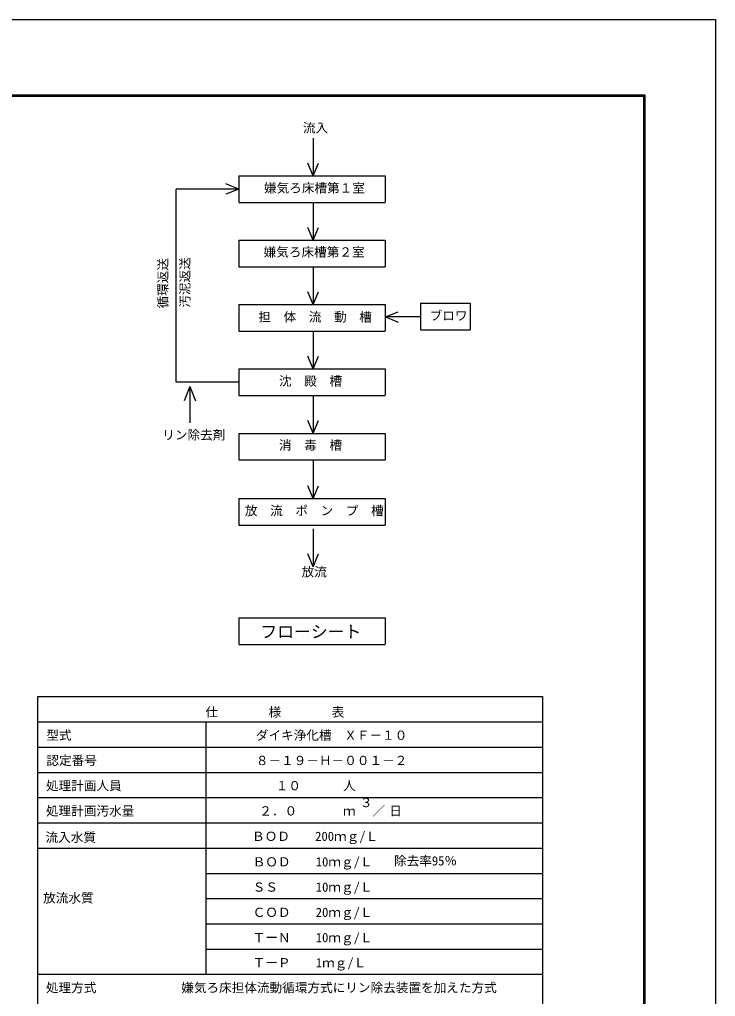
# Model space of a CAD drawing. Units: millimetres, scale not verified. Extents: x -22013 to 8910, y -6308 to 6308.
# Drawn here: x 3948 to 8910, y -659 to 6308 of the extents above; entities that cross this region are included whole.
import ezdxf
from ezdxf.enums import TextEntityAlignment as Align

# ---------------------------------------------------------------- set-up
doc = ezdxf.new("R2010")
doc.units = ezdxf.units.MM
doc.header["$LTSCALE"] = 30
for name, color, linetype, lineweight in [('0-9_水管', 3, 'Continuous', 25), ('1-3_2-0_KUTAI', 4, 'Continuous', 25), ('1-9_図面枠', 7, 'Continuous', 25), ('1-A_Axis_waku', 7, 'Continuous', 25)]:
    doc.layers.add(name, color=color, linetype=linetype, lineweight=lineweight)
doc.styles.add('ＭＳ ゴシック', font='')
doc.styles.get('ＭＳ ゴシック').set_extended_font_data('MS Gothic')

msp = doc.modelspace()

# ---------------------------------------------------------------- linework, layer by layer
at = {"layer": '0-9_水管', "color": 7}
for p, q in [((6041.55, 5462.67), (6041.55, 5192.68)), ((6041.55, 5192.68), (6004.45, 5284.29)), ((6041.55, 5192.68), (6078.64, 5284.29)), ((5511.26, 5192.68), (5511.26, 5004.48)), ((5511.26, 5192.68), (6553.66, 5192.68)), ((6553.66, 5192.68), (6553.66, 5004.83)), ((5511.26, 5098.58), (5064.41, 5098.58)), ((5511.26, 5098.58), (5419.64, 5135.67)), ((5511.26, 5098.58), (5419.64, 5061.49)), ((5511.26, 5003.68), (6553.66, 5003.68)), ((6041.55, 5003.68), (6041.55, 4733.68)), ((6041.55, 4733.68), (6004.46, 4825.29)), ((6041.55, 4733.68), (6078.64, 4825.29)), ((5511.26, 4733.68), (5511.26, 4544.69)), ((5511.26, 4544.69), (6553.66, 4544.69)), ((6041.55, 4544.69), (6041.55, 4274.69)), ((6041.55, 4274.69), (6004.46, 4366.3)), ((6041.55, 4274.69), (6078.64, 4366.3)), ((5511.26, 4274.69), (5511.26, 4086.5)), ((5511.26, 4274.69), (6553.66, 4274.69)), ((6553.66, 4274.69), (6553.66, 4086.84)), ((6807.69, 4284.2), (6807.69, 4096.01)), ((6556.79, 4186.82), (6648.4, 4223.91)), ((6556.79, 4186.82), (6648.4, 4149.73)), ((6807.69, 4186.82), (6556.79, 4186.82)), ((5511.26, 4085.69), (6553.66, 4085.69)), ((6041.55, 4085.69), (6041.55, 3815.7)), ((6807.69, 4095.21), (7160.71, 4095.21)), ((6041.55, 3815.7), (6004.45, 3907.31)), ((6041.55, 3815.7), (6078.64, 3907.31)), ((5511.26, 3815.7), (5511.26, 3627.51)), ((5511.26, 3815.7), (6553.66, 3815.7)), ((6553.66, 3815.7), (6553.66, 3627.85)), ((5161.6, 3691.07), (5120.39, 3589.28)), ((5161.6, 3691.07), (5161.6, 3432.66)), ((5161.6, 3691.07), (5202.82, 3589.28)), ((5511.26, 3626.7), (6553.66, 3626.7)), ((6041.55, 3627.51), (6041.55, 3357.51)), ((6041.55, 3357.51), (6004.45, 3449.12)), ((6041.55, 3357.51), (6078.64, 3449.12)), ((5511.26, 3356.71), (5511.26, 3168.52)), ((5511.26, 3356.71), (6553.66, 3356.71)), ((6553.66, 3356.71), (6553.66, 3168.86)), ((5511.26, 3167.71), (6553.66, 3167.71)), ((6041.55, 3161.75), (6041.55, 2891.76)), ((6041.55, 2891.76), (6004.45, 2983.37)), ((6041.55, 2891.76), (6078.64, 2983.37)), ((5511.26, 2890.96), (5511.26, 2702.76)), ((5511.26, 2890.96), (6553.66, 2890.96)), ((6553.66, 2890.96), (6553.66, 2703.11)), ((5511.26, 2701.96), (6553.66, 2701.96)), ((6041.55, 2675.51), (6041.55, 2405.52)), ((6041.55, 2405.52), (6004.45, 2497.13)), ((6041.55, 2405.52), (6078.64, 2497.13)), ((5511.26, 2041.07), (5511.26, 1852.88)), ((5511.26, 2041.07), (6553.66, 2041.07)), ((6553.66, 2041.07), (6553.66, 1853.22)), ((5511.26, 1852.07), (6553.66, 1852.07))]:
    msp.add_line(p, q, dxfattribs=at)
for points in [[(5511.26, 3721.6), (5064.41, 3721.6), (5064.41, 5098.58)], [(5511.26, 4733.68), (6553.66, 4733.68), (6553.66, 4544.69)], [(6807.69, 4284.2), (7160.71, 4284.2), (7160.71, 4095.21)]]:
    msp.add_lwpolyline(points, dxfattribs=at)
at = {"layer": '1-3_2-0_KUTAI', "color": 3}
for p, q in [((4076.96, 1479), (7676.96, 1479)), ((4076.96, -2661.01), (4076.96, 1479)), ((7676.96, 1479), (7676.96, -2661.01)), ((4076.96, 1299), (7676.96, 1299)), ((5276.96, 1299), (5276.96, -501)), ((4076.96, 1119), (7676.96, 1119)), ((4076.96, 939), (7676.96, 939)), ((4076.96, 759.01), (7676.96, 759.01)), ((4076.96, 579), (7676.96, 579)), ((4076.95, 399), (7676.96, 399)), ((5276.96, 219), (7676.96, 219)), ((5276.96, 39), (7676.96, 39)), ((5276.96, -141), (7676.96, -141)), ((5276.96, -321), (7676.96, -321)), ((4076.95, -501), (7676.96, -501))]:
    msp.add_line(p, q, dxfattribs=at)
at = {"layer": '1-9_図面枠'}
msp.add_lwpolyline([(-8910, -6307.5), (-8910, 6307.5), (8910, 6307.5), (8910, -6307.5)], close=True, dxfattribs=at)
at = {"layer": '1-A_Axis_waku'}
for p, q in [((-7778.4, 5769.9), (8408.4, 5769.9)), ((-7777.8, 5769.3), (8407.8, 5769.3)), ((-7777.2, 5768.7), (8407.2, 5768.7)), ((-7776.6, 5768.1), (8406.6, 5768.1)), ((-7776, 5767.5), (8406, 5767.5)), ((-7775.4, 5766.9), (8405.4, 5766.9)), ((-7774.8, 5766.3), (8404.8, 5766.3)), ((-7774.2, 5765.7), (8404.2, 5765.7)), ((-7773.6, 5765.1), (8403.6, 5765.1)), ((-7773, 5764.5), (8403, 5764.5)), ((-7772.4, 5763.9), (8402.4, 5763.9)), ((-7771.8, 5763.3), (8401.8, 5763.3)), ((-7771.2, 5762.7), (8401.2, 5762.7)), ((-7770.6, 5762.1), (8400.6, 5762.1)), ((-7770, 5761.5), (8400, 5761.5)), ((8400, -5806.5), (8400, 5761.5)), ((8400.6, -5807.1), (8400.6, 5762.1)), ((8401.2, -5807.7), (8401.2, 5762.7)), ((8401.8, -5808.3), (8401.8, 5763.3)), ((8402.4, -5808.9), (8402.4, 5763.9)), ((8403, -5809.5), (8403, 5764.5)), ((8403.6, -5810.1), (8403.6, 5765.1)), ((8404.2, -5810.7), (8404.2, 5765.7)), ((8404.8, -5811.3), (8404.8, 5766.3)), ((8405.4, -5811.9), (8405.4, 5766.9)), ((8406, -5812.5), (8406, 5767.5)), ((8406.6, -5813.1), (8406.6, 5768.1)), ((8407.2, -5813.7), (8407.2, 5768.7)), ((8407.8, -5814.3), (8407.8, 5769.3)), ((8408.4, -5814.9), (8408.4, 5769.9))]:
    msp.add_line(p, q, dxfattribs=at)

# ---------------------------------------------------------------- texts
at = {"layer": '0-9_水管', "color": 4, "style": 'ＭＳ ゴシック'}
for s, height, p in [('流入', 65.98, (5968.04, 5482.39)), ('嫌気ろ床槽第１室', 65.98, (5690.65, 5054.25)), ('嫌気ろ床槽第２室', 65.98, (5688.16, 4597.6)), ('担\u3000体\u3000流\u3000動\u3000槽', 65.98, (5650.38, 4134.08)), ('ブロワ', 65.98, (6872.19, 4143.58)), ('沈\u3000殿\u3000槽', 65.98, (5797.45, 3676.88)), ('リン除去剤', 65.98, (4965.3, 3292.99)), ('消\u3000毒\u3000槽', 65.98, (5797.45, 3219.74)), ('放\u3000流\u3000ポ\u3000ン\u3000プ\u3000槽', 65.98, (5554.45, 2752.74)), ('フローシート ', 87.98, (5664.76, 1872.05))]:
    msp.add_text(s, height=height, dxfattribs=at).set_placement(p, align=Align.BOTTOM_LEFT)
for s, rotation, p in [('循環返送', 90, (5022.53, 4246.68)), ('汚泥返送', 90, (5179.54, 4252.5)), ('放流', 0.001, (5958.73, 2316.59))]:
    msp.add_text(s, height=65.98, rotation=rotation, dxfattribs=at).set_placement(p, align=Align.BOTTOM_LEFT)
at = {"layer": '1-3_2-0_KUTAI', "style": 'ＭＳ ゴシック'}
for s, p in [('仕\u3000\u3000\u3000\u3000様\u3000\u3000\u3000\u3000表', (5273.35, 1316.4)), ('型式', (4138.76, 1151.4)), ('ダイキ浄化槽\u3000ＸＦ－１０', (5632.76, 1151.4)), ('認定番号', (4138.76, 971.4)), ('８－１９－Ｈ－００１－２', (5632.76, 971.4)), ('処理計画人員\u3000', (4135.76, 791.4)), ('１０', (5774.36, 791.4)), ('人', (6254.36, 791.4)), ('処理計画汚水量', (4135.76, 611.4)), ('２．０', (5657.14, 611.4)), ('３', (6374.36, 671.41)), ('／', (6464.36, 611.4)), ('日', (6584.36, 611.4)), ('ｍ', (6254.36, 611.4)), ('流入水質', (4132.47, 423.3)), ('ＢＯＤ\u3000\u3000200ｍｇ/Ｌ', (5605.57, 430.56)), ('除去率95％', (6617.63, 255.35)), ('ＢＯＤ\u3000\u300010ｍｇ/Ｌ', (5609.91, 248.41)), ('ＳＳ\u3000\u3000\u300010ｍｇ/Ｌ', (5609.91, 68.41)), ('放流水質', (4115.65, -9.11)), ('ＣＯＤ\u3000\u300020ｍｇ/Ｌ', (5609.91, -111.59)), ('ＴーＮ\u3000\u300010ｍｇ/Ｌ', (5609.91, -291.59)), ('ＴーＰ\u3000\u30001ｍｇ/Ｌ', (5609.91, -471.59)), ('処理方式\u3000\u3000\u3000', (4135.75, -648.61)), ('嫌気ろ床担体流動循環方式にリン除去装置を加えた方式', (5100.59, -648.61))]:
    msp.add_text(s, height=65.98, dxfattribs=at).set_placement(p, align=Align.BOTTOM_LEFT)

doc.saveas('drawing.dxf')
